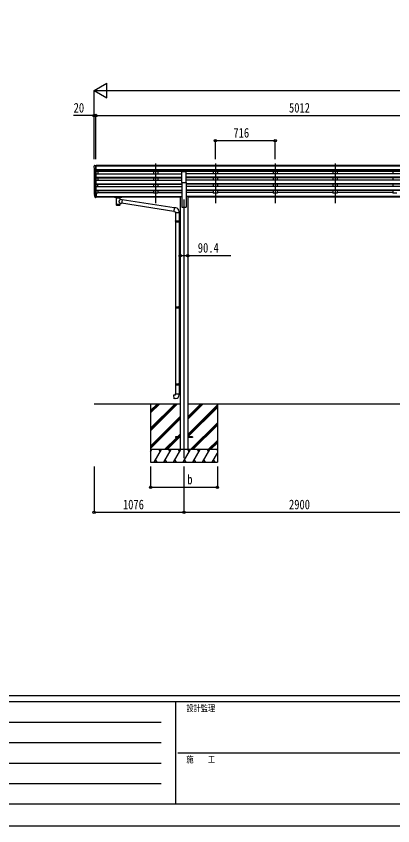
# Model space of a CAD drawing. Units: millimetres, scale not verified. Extents: x -14718 to 14718, y -10395 to 10395.
# Drawn here: x -6476 to -1968, y -10395 to -693 of the extents above; entities that cross this region are included whole.
import ezdxf
from ezdxf.enums import TextEntityAlignment as Align

# ---------------------------------------------------------------- set-up
doc = ezdxf.new("R2010")
doc.units = ezdxf.units.MM
doc.header["$LTSCALE"] = 40
for name, color, linetype in [('0-3_YKK_12', 2, 'Continuous'), ('0-4_YKK_13', 4, 'Continuous'), ('0-5_YKK_A1', 4, 'Continuous'), ('0-6_YKK_D', 6, 'Continuous'), ('0-7_YKK_ZWAK', 7, 'Continuous')]:
    doc.layers.add(name, color=color, linetype=linetype)
doc.styles.add('ＭＳ ゴシック', font='')
doc.styles.get('ＭＳ ゴシック').set_extended_font_data('MS Gothic')

msp = doc.modelspace()

# ---------------------------------------------------------------- linework, layer by layer
at = {"layer": '0-3_YKK_12'}
for p, q in [((-4807.43, -2458.1), (-4807.43, -2935.61)), ((-4807.43, -2458.1), (-4807.43, -2935.61)), ((-4091.43, -2458.1), (-4091.43, -2935.61)), ((-4091.43, -2458.1), (-4091.43, -2935.61)), ((-3375.43, -2458.1), (-3375.43, -2935.61)), ((-3375.43, -2458.1), (-3375.43, -2935.61)), ((-2659.43, -2458.1), (-2659.43, -2935.61)), ((-2659.43, -2458.1), (-2659.43, -2935.61)), ((-4467.43, -2888.93), (-4467.43, -5987.5))]:
    msp.add_line(p, q, dxfattribs=at)
at = {"layer": '0-4_YKK_13'}
for p, q in [((-5545.43, -2491.44), (-5545.43, -2492.07)), ((-5542.9, -2513.25), (-5537.58, -2516.32)), ((-5538.52, -2482.63), (-5542.59, -2488.44)), ((-5535.43, -2482.07), (-5537.76, -2482.21)), ((-5537.43, -2516.58), (-5537.43, -2532.86)), ((-5535.43, -2482.07), (-5516.93, -2482.07)), ((-5523.43, -2555.05), (-5523.43, -2482.07)), ((-5516.93, -2482.07), (-5506.93, -2482.15)), ((-5516.93, -2554.05), (-5516.93, -2482.07)), ((-5506.93, -2483.67), (-5506.93, -2482.15)), ((-5531.05, -2553.24), (-5540.06, -2537.64)), ((-5523.43, -2555.05), (-5528.64, -2554.73)), ((-5516.93, -2554.05), (-5523.43, -2554.05)), ((-4494.93, -2684.49), (-4494.93, -2552.7)), ((-4494.93, -2552.7), (-4439.93, -2552.7)), ((-4439.93, -2684.49), (-4439.93, -2552.7)), ((-4494.93, -2684.49), (-4439.93, -2684.49)), ((-5523.43, -2811.22), (-5523.43, -2866)), ((-5516.93, -2811.22), (-5523.43, -2811.22)), ((-5516.93, -2811.22), (-5516.93, -2865.26)), ((-5542.34, -2825.41), (-5538.46, -2833.36)), ((-5541.73, -2824.04), (-5538.46, -2831.1)), ((-5540.02, -2836.69), (-5539.68, -2841.09)), ((-5539.68, -2841.09), (-5530.87, -2864.64)), ((-5539.07, -2840.53), (-5530.87, -2856.71)), ((-5529.86, -2855.58), (-5537.62, -2840.17)), ((-5523.43, -2856.25), (-5528.56, -2856.25)), ((-5523.43, -2858.06), (-5528.28, -2858.06)), ((-5523.43, -2866), (-5528.28, -2866)), ((-5516.93, -2851.36), (-5523.43, -2851.36)), ((-5516.93, -2856.23), (-5523.43, -2856.23)), ((-5516.93, -2865.26), (-5523.43, -2865.26)), ((-5299.43, -2856.1), (-5299.43, -2861.86)), ((-5299.43, -2856.29), (-5299.43, -2857.83)), ((-5297.43, -2855.44), (-5214.43, -2855.44)), ((-5297.43, -2857.61), (-5214.43, -2857.61)), ((-5297.43, -2862.52), (-5282.93, -2862.52)), ((-5282.93, -2868.17), (-5282.93, -2861.62)), ((-5278.83, -2869.09), (-5278.85, -2954.53)), ((-5233.03, -2887.83), (-5233.03, -2869.09)), ((-5207.81, -2891.74), (-5233.03, -2887.82)), ((-5228.93, -2868.17), (-5228.93, -2861.62)), ((-5228.93, -2862.52), (-5214.43, -2862.52)), ((-5207.81, -2891.74), (-5214.83, -2937)), ((-5212.43, -2856.1), (-5212.43, -2861.86)), ((-4586.82, -2990.14), (-5208.13, -2893.75)), ((-5233.01, -2954.53), (-5233.04, -2933.86)), ((-5233.03, -2934.17), (-5214.83, -2937)), ((-4590.49, -3032.07), (-5214.56, -2935.26)), ((-4565.82, -2990.1), (-4586.66, -2988.28)), ((-4570.74, -3045.84), (-4524.74, -3045.84)), ((-4568.63, -3045.84), (-4568.63, -3146.57)), ((-4526.63, -3045.84), (-4526.63, -3144.01)), ((-4524.74, -3045.84), (-4524.74, -3034.93)), ((-4570.63, -3148.57), (-4569.63, -3146.57)), ((-4570.63, -3148.57), (-4526.63, -3148.57)), ((-4570.63, -3148.57), (-4570.63, -3156.57)), ((-4570.63, -3156.57), (-4526.63, -3156.57)), ((-4570.63, -3156.57), (-4569.63, -3158.57)), ((-4569.63, -3146.57), (-4526.63, -3146.57)), ((-4569.63, -3158.57), (-4526.63, -3158.57)), ((-4568.63, -3158.57), (-4568.63, -4175.25)), ((-4531.11, -3148.57), (-4531.54, -3146.57)), ((-4528.63, -3144.07), (-4512.63, -3143.6)), ((-4528.63, -3146.07), (-4528.63, -3144.07)), ((-4528.63, -3146.07), (-4526.63, -3146.07)), ((-4528.63, -3161.07), (-4528.63, -3159.07)), ((-4528.63, -3161.07), (-4512.63, -3161.54)), ((-4526.63, -3161.13), (-4526.63, -4172.7)), ((-4512.63, -3143.6), (-4512.63, -3161.54)), ((-4570.63, -4177.25), (-4569.63, -4175.25)), ((-4570.63, -4177.25), (-4526.63, -4177.25)), ((-4570.63, -4177.25), (-4570.63, -4185.25)), ((-4570.63, -4185.25), (-4526.63, -4185.25)), ((-4570.63, -4185.25), (-4569.63, -4187.25)), ((-4569.63, -4175.25), (-4526.63, -4175.25)), ((-4569.63, -4187.25), (-4526.63, -4187.25)), ((-4568.63, -4187.25), (-4568.63, -5097.94)), ((-4531.11, -4177.25), (-4531.54, -4175.25)), ((-4528.63, -4172.75), (-4512.63, -4172.28)), ((-4528.63, -4174.75), (-4528.63, -4172.75)), ((-4528.63, -4174.75), (-4526.63, -4174.75)), ((-4528.63, -4189.75), (-4528.63, -4187.75)), ((-4528.63, -4189.75), (-4512.63, -4190.23)), ((-4526.63, -4189.81), (-4526.63, -5095.38)), ((-4512.63, -4172.28), (-4512.63, -4190.23)), ((-4570.63, -5099.94), (-4569.63, -5097.94)), ((-4570.63, -5099.94), (-4526.63, -5099.94)), ((-4570.63, -5099.94), (-4570.63, -5107.94)), ((-4570.63, -5107.94), (-4526.63, -5107.94)), ((-4570.63, -5107.94), (-4569.63, -5109.94)), ((-4569.63, -5097.94), (-4526.63, -5097.94)), ((-4569.63, -5109.94), (-4526.63, -5109.94)), ((-4568.63, -5109.94), (-4568.63, -5219.94)), ((-4531.11, -5099.94), (-4531.54, -5097.94)), ((-4528.63, -5095.44), (-4512.63, -5094.97)), ((-4528.63, -5097.44), (-4528.63, -5095.44)), ((-4528.63, -5097.44), (-4526.63, -5097.44)), ((-4528.63, -5112.44), (-4528.63, -5110.44)), ((-4528.63, -5112.44), (-4512.63, -5112.91)), ((-4526.63, -5112.5), (-4526.63, -5219.94)), ((-4512.63, -5094.97), (-4512.63, -5112.91)), ((-4570.63, -5219.94), (-4524.63, -5219.94)), ((-4570.63, -5229.94), (-4570.63, -5219.94)), ((-4524.63, -5219.94), (-4524.63, -5230.86)), ((-4567.43, -5733), (-4567.43, -5742)), ((-4512.63, -5733), (-4567.43, -5733)), ((-4512.63, -5742), (-4567.43, -5742)), ((-4367.43, -5733), (-4422.23, -5733)), ((-4367.43, -5742), (-4422.23, -5742)), ((-4367.43, -5733), (-4367.43, -5742))]:
    msp.add_line(p, q, dxfattribs=at)
for points in [[(-5299.43, -2856.1), (-5299.39, -2855.91), (-5299.31, -2855.77), (-5299.21, -2855.67), (-5299.11, -2855.61), (-5298.99, -2855.57), (-5298.7, -2855.51), (-5298.21, -2855.46), (-5297.67, -2855.44), (-5297.43, -2855.44)], [(-5299.43, -2861.86), (-5299.39, -2862.05), (-5299.31, -2862.19), (-5299.21, -2862.28), (-5299.11, -2862.34), (-5298.99, -2862.39), (-5298.7, -2862.45), (-5298.21, -2862.5), (-5297.67, -2862.52), (-5297.43, -2862.52)], [(-5214.43, -2855.44), (-5214.08, -2855.44), (-5213.55, -2855.47), (-5213.1, -2855.52), (-5212.8, -2855.59), (-5212.63, -2855.69), (-5212.51, -2855.83), (-5212.44, -2856.01), (-5212.43, -2856.1)], [(-5214.43, -2862.52), (-5214.08, -2862.52), (-5213.55, -2862.49), (-5213.1, -2862.44), (-5212.8, -2862.36), (-5212.63, -2862.27), (-5212.51, -2862.13), (-5212.44, -2861.95), (-5212.43, -2861.86)], [(-4586.66, -2988.28), (-4590.67, -3034.1), (-4570.74, -3035.84), (-4570.74, -3045.84)], [(-4531.11, -3148.57), (-4531.11, -3156.57), (-4531.54, -3158.57)], [(-4528.63, -3159.07), (-4526.63, -3159.07), (-4526.63, -3146.07)], [(-4531.11, -4177.25), (-4531.11, -4185.25), (-4531.54, -4187.25)], [(-4528.63, -4187.75), (-4526.63, -4187.75), (-4526.63, -4174.75)], [(-4531.11, -5099.94), (-4531.11, -5107.94), (-4531.54, -5109.94)], [(-4528.63, -5110.44), (-4526.63, -5110.44), (-4526.63, -5097.44)], [(-4565.71, -5275.69), (-4586.55, -5277.51), (-4590.55, -5231.69), (-4570.63, -5229.94)]]:
    msp.add_lwpolyline(points, dxfattribs=at)
for centre, radius, start, end in [((-5542.43, -2491.44), 3, 93, 180), ((-5343.43, -2492.07), 202, 180, 184.94904), ((-5538.53, -2508.88), 6.18, 185.7035, 224.99897), ((-5537.7, -2483.21), 1, 93.5, 145), ((-5537.73, -2516.58), 0.3, 0, 60), ((-5537.46, -2536.14), 3, 94.7167, 210), ((-5537.73, -2532.86), 0.3, 274.7167, 0), ((-5528.46, -2551.74), 3, 210, 266.5), ((-5514.25, -2816.3), 29.53, 186.50806, 197.98144), ((-5512.84, -2814.54), 30.41, 187.1552, 198.19734), ((-4569.74, -3034.93), 45, 0, 85), ((-4569.63, -5230.86), 45, 275, 0)]:
    msp.add_arc(centre, radius, start, end, dxfattribs=at)
for centre, major_axis, ratio, start_param, end_param in [((-5454.78, -2816.73), (-89.06, 1.43), 0.57596, 6.1962358, 6.3678173), ((-5455.57, -2810.05), (87.93, 4.42), 0.541684, 3.0659337, 3.2228513), ((-5538.72, -2836.69), (1.3, 0), 0.90356, 1.3700892, 3.347195), ((-5452.8, -2820.5), (-89.07, 0), 0.90356, 0.2056023, 0.2515348), ((-5453.51, -2816.63), (-88.05, 0), 0.90356, 0.2662965, 0.3003836), ((-5528.28, -2855.35), (-3, 0), 0.90356, 0.5235988, 1.5707963), ((-5528.28, -2863.29), (3, 0), 0.90356, 3.6651914, 4.712389), ((-5528.56, -2854.9), (-1.5, 0), 0.90356, 0.5235988, 1.5707963), ((-5297.43, -2857.83), (2, 0), 0.109601, 1.5707963, 3.1415927), ((-5255.93, -2868.08), (27.06, 0), 0.069685, 3.1415927, 6.2831853), ((-5255.93, -2861.62), (27, 0), 0.070066, 6.2831853, 9.424778), ((-5255.93, -2914.37), (-22.81, -26.62), 0.234429, 1.6855472, 3.1268519), ((-5244.93, -2865.6), (16, 0), 0.361356, 6.2636979, 6.2831853), ((-5214.43, -2857.83), (2, 0), 0.109601, 0, 1.5707963), ((-5255.93, -2954.53), (22.92, 0), 0.101955, 3.1415499, 6.2833984), ((-5255.93, -2942.09), (22.91, 0), 0.122865, 3.1415927, 6.2831853), ((-5253.38, -2911.73), (20.32, -22.25), 0.045535, 0.0389954, 1.3075346)]:
    msp.add_ellipse(centre, major_axis=major_axis, ratio=ratio, start_param=start_param, end_param=end_param, dxfattribs=at)
at = {"layer": '0-5_YKK_A1'}
for p, q in [((-5543.43, -2512.64), (-5543.43, -2810.86)), ((-527.93, -2483.67), (-5516.93, -2483.67)), ((-527.93, -2488.89), (-5516.93, -2488.89)), ((-5538.46, -2540.41), (-5538.46, -2837.57)), ((-5529.43, -2554.58), (-5529.44, -2856)), ((-5523.43, -2555.05), (-5523.43, -2811.22)), ((-5523.43, -2581.86), (-4494.93, -2581.86)), ((-517.93, -2532.42), (-5516.93, -2532.42)), ((-517.93, -2550.27), (-5516.93, -2550.27)), ((-4494.93, -2553.52), (-5516.93, -2553.52)), ((-5498.43, -2553.52), (-5498.43, -2581.86)), ((-4832.43, -2553.52), (-4832.43, -2581.86)), ((-4782.43, -2553.52), (-4782.43, -2581.86)), ((-1594.93, -2553.52), (-4439.93, -2553.52)), ((-1594.93, -2581.86), (-4439.93, -2581.86)), ((-4116.43, -2553.52), (-4116.43, -2581.86)), ((-4066.43, -2553.52), (-4066.43, -2581.86)), ((-3400.43, -2553.52), (-3400.43, -2581.86)), ((-3350.43, -2553.52), (-3350.43, -2581.86)), ((-2684.43, -2553.52), (-2684.43, -2581.86)), ((-2634.43, -2553.52), (-2634.43, -2581.86)), ((-1968.43, -2553.52), (-1968.43, -2581.86)), ((-5523.43, -2623.74), (-4494.93, -2623.74)), ((-5523.43, -2625.24), (-4494.93, -2625.24)), ((-5523.43, -2629.56), (-4494.93, -2629.56)), ((-5523.43, -2658.3), (-4494.93, -2658.3)), ((-5523.43, -2700.18), (-4494.93, -2700.18)), ((-5523.43, -2701.67), (-4494.93, -2701.67)), ((-5523.43, -2705.99), (-4494.93, -2705.99)), ((-5498.43, -2629.56), (-5498.43, -2658.3)), ((-5498.43, -2734.74), (-5498.43, -2705.99)), ((-4832.43, -2629.56), (-4832.43, -2658.3)), ((-4832.43, -2705.99), (-4832.43, -2734.74)), ((-4782.43, -2629.56), (-4782.43, -2658.3)), ((-4782.43, -2705.99), (-4782.43, -2734.74)), ((-4494.93, -2684.49), (-4494.93, -2982.5)), ((-1594.93, -2623.74), (-4439.93, -2623.74)), ((-1594.93, -2625.24), (-4439.93, -2625.24)), ((-1594.93, -2629.56), (-4439.93, -2629.56)), ((-1594.93, -2658.3), (-4439.93, -2658.3)), ((-4439.93, -2684.49), (-4439.93, -2982.5)), ((-1594.93, -2700.18), (-4439.93, -2700.18)), ((-1594.93, -2701.67), (-4439.93, -2701.67)), ((-1594.93, -2705.99), (-4439.93, -2705.99)), ((-4116.43, -2629.56), (-4116.43, -2658.3)), ((-4116.43, -2705.99), (-4116.43, -2734.74)), ((-4066.43, -2629.56), (-4066.43, -2658.3)), ((-4066.43, -2705.99), (-4066.43, -2734.74)), ((-3400.43, -2629.56), (-3400.43, -2658.3)), ((-3400.43, -2705.99), (-3400.43, -2734.74)), ((-3350.43, -2629.56), (-3350.43, -2658.3)), ((-3350.43, -2705.99), (-3350.43, -2734.74)), ((-2684.43, -2629.56), (-2684.43, -2658.3)), ((-2684.43, -2705.99), (-2684.43, -2734.74)), ((-2634.43, -2629.56), (-2634.43, -2658.3)), ((-2634.43, -2705.99), (-2634.43, -2734.74)), ((-1968.43, -2629.56), (-1968.43, -2658.3)), ((-1968.43, -2705.99), (-1968.43, -2734.74)), ((-5523.43, -2734.74), (-4494.93, -2734.74)), ((-5523.43, -2776.62), (-4494.93, -2776.62)), ((-5523.43, -2778.11), (-4494.93, -2778.11)), ((-5523.43, -2782.43), (-4494.93, -2782.43)), ((-5498.43, -2811.86), (-5516.93, -2811.86)), ((-5498.43, -2782.43), (-5498.43, -2811.86)), ((-5498.43, -2806.91), (-4832.43, -2806.91)), ((-4832.43, -2782.43), (-4832.43, -2811.86)), ((-4782.43, -2811.86), (-4832.43, -2811.86)), ((-4782.43, -2782.43), (-4782.43, -2811.86)), ((-4782.43, -2806.91), (-4494.93, -2806.91)), ((-1594.93, -2734.74), (-4439.93, -2734.74)), ((-1594.93, -2776.62), (-4439.93, -2776.62)), ((-1594.93, -2778.11), (-4439.93, -2778.11)), ((-1594.93, -2782.43), (-4439.93, -2782.43)), ((-4116.43, -2806.91), (-4439.93, -2806.91)), ((-4116.43, -2782.43), (-4116.43, -2811.86)), ((-4066.43, -2811.86), (-4116.43, -2811.86)), ((-4066.43, -2782.43), (-4066.43, -2811.86)), ((-3400.43, -2806.91), (-4066.43, -2806.91)), ((-3400.43, -2782.43), (-3400.43, -2811.86)), ((-3350.43, -2811.86), (-3400.43, -2811.86)), ((-3350.43, -2782.43), (-3350.43, -2811.86)), ((-2684.43, -2806.91), (-3350.43, -2806.91)), ((-2684.43, -2782.43), (-2684.43, -2811.86)), ((-2634.43, -2811.86), (-2684.43, -2811.86)), ((-2634.43, -2782.43), (-2634.43, -2811.86)), ((-1968.43, -2806.91), (-2634.43, -2806.91)), ((-1968.43, -2782.43), (-1968.43, -2811.86)), ((-1918.43, -2811.86), (-1968.43, -2811.86)), ((-5516.93, -2853.93), (-4512.63, -2853.93)), ((-5516.93, -2855.32), (-4512.63, -2855.32)), ((-5282.93, -2863.01), (-5516.93, -2863.01)), ((-4512.63, -2863.01), (-5228.93, -2863.01)), ((-4512.63, -2853.5), (-4512.63, -5887.5)), ((-4512.63, -2853.5), (-4494.93, -2853.5)), ((-4422.23, -2853.5), (-4439.93, -2853.5)), ((-4422.23, -2853.5), (-4422.23, -5887.5)), ((-1612.63, -2853.93), (-4422.23, -2853.93)), ((-1612.63, -2855.32), (-4422.23, -2855.32)), ((-1612.63, -2863.01), (-4422.23, -2863.01)), ((-4494.93, -2982.5), (-4439.93, -2982.5)), ((-5543.43, -5337.5), (-4512.63, -5337.5)), ((-4867.43, -5337.5), (-4867.43, -6037.5)), ((-4867.43, -5631.68), (-4573.25, -5337.5)), ((-4867.43, -5645.82), (-4559.11, -5337.5)), ((-4867.43, -5659.96), (-4544.97, -5337.5)), ((-4867.43, -5447.83), (-4757.1, -5337.5)), ((-4867.43, -5433.69), (-4771.24, -5337.5)), ((-4867.43, -5419.55), (-4785.38, -5337.5)), ((-4422.23, -5337.5), (-1612.63, -5337.5)), ((-4422.23, -5523.13), (-4236.6, -5337.5)), ((-4422.23, -5508.99), (-4250.74, -5337.5)), ((-4422.23, -5494.85), (-4264.88, -5337.5)), ((-4422.23, -5706.98), (-4067.43, -5352.18)), ((-4422.23, -5721.12), (-4067.43, -5366.32)), ((-4419.97, -5733), (-4067.43, -5380.46)), ((-4067.43, -5337.5), (-4067.43, -6037.5)), ((-4867.43, -5843.81), (-4512.63, -5489.01)), ((-4867.43, -5857.95), (-4512.63, -5503.15)), ((-4867.43, -5872.09), (-4512.63, -5517.29)), ((-4390.62, -5887.5), (-4067.43, -5564.31)), ((-4376.48, -5887.5), (-4067.43, -5578.45)), ((-4362.34, -5887.5), (-4067.43, -5592.59)), ((-4544.49, -5733), (-4512.63, -5701.14)), ((-4530.35, -5733), (-4512.63, -5715.28)), ((-4698.99, -5887.5), (-4553.49, -5742)), ((-4684.85, -5887.5), (-4539.35, -5742)), ((-4670.7, -5887.5), (-4525.2, -5742)), ((-4516.2, -5733), (-4512.63, -5729.43)), ((-4178.49, -5887.5), (-4067.43, -5776.44)), ((-4164.35, -5887.5), (-4067.43, -5790.58)), ((-4150.2, -5887.5), (-4067.43, -5804.73)), ((-4067.43, -5887.5), (-4867.43, -5887.5)), ((-4867.43, -5915), (-4851.55, -5887.5)), ((-4822.68, -6037.5), (-4736.08, -5887.5)), ((-4751.08, -5913.48), (-4766.08, -5887.5)), ((-4707.21, -6037.5), (-4620.61, -5887.5)), ((-4635.61, -5913.48), (-4650.61, -5887.5)), ((-4591.74, -6037.5), (-4505.14, -5887.5)), ((-4520.14, -5913.48), (-4535.14, -5887.5)), ((-4476.27, -6037.5), (-4389.67, -5887.5)), ((-4404.67, -5913.48), (-4419.67, -5887.5)), ((-4360.8, -6037.5), (-4274.2, -5887.5)), ((-4289.2, -5913.48), (-4304.2, -5887.5)), ((-4245.33, -6037.5), (-4158.73, -5887.5)), ((-4188.73, -5887.5), (-4173.73, -5913.48)), ((-4073.26, -5887.5), (-4067.43, -5897.6)), ((-4807.69, -6011.52), (-4792.69, -6037.5)), ((-4692.22, -6011.52), (-4677.22, -6037.5)), ((-4576.74, -6011.52), (-4561.74, -6037.5)), ((-4461.27, -6011.52), (-4446.28, -6037.5)), ((-4345.8, -6011.52), (-4330.81, -6037.5)), ((-4230.33, -6011.52), (-4215.34, -6037.5)), ((-4129.86, -6037.5), (-4067.43, -5929.36)), ((-4114.87, -6011.52), (-4099.87, -6037.5)), ((-4867.43, -6037.5), (-4067.43, -6037.5))]:
    msp.add_line(p, q, dxfattribs=at)
at = {"layer": '0-6_YKK_D'}
for p, q in [((-5543.43, -1583.67), (-5391.88, -1496.17)), ((-5391.88, -1671.17), (-5391.88, -1496.17)), ((-5543.43, -2408.1), (-5543.43, -1582.67)), ((-5543.43, -1583.67), (-5391.88, -1671.17)), ((-5543.43, -1583.67), (-5240.32, -1583.67)), ((-5368.43, -1583.67), (5061.57, -1583.67)), ((-5543.43, -2408.1), (-5543.43, -1882.67)), ((-5523.43, -2408.1), (-5523.43, -1882.67)), ((-5523.43, -2408.1), (-5523.43, -1882.67)), ((-5523.43, -1883.67), (-511.43, -1883.67)), ((-4091.43, -2408.1), (-4091.43, -2182.67)), ((-4091.43, -2183.67), (-3375.43, -2183.67)), ((-3375.43, -2408.1), (-3375.43, -2182.67)), ((-4512.63, -3578.85), (-4512.63, -3561.05)), ((-4422.23, -3579.73), (-4422.23, -3561.05)), ((-5543.43, -6087.5), (-5543.43, -6638.5)), ((-4867.43, -6087.5), (-4867.43, -6338.5)), ((-4467.43, -6087.5), (-4467.43, -6638.5)), ((-4467.43, -6087.5), (-4467.43, -6638.5)), ((-4067.43, -6087.5), (-4067.43, -6338.5)), ((-4867.43, -6337.5), (-4067.43, -6337.5)), ((-5543.43, -6637.5), (-4467.43, -6637.5)), ((-4467.43, -6637.5), (-1567.43, -6637.5))]:
    msp.add_line(p, q, dxfattribs=at)
for points in [[(-5523.43, -1883.67), (-5543.43, -1883.67), (-5789.73, -1883.67)], [(-4512.63, -3562.05), (-4422.23, -3562.05), (-3906.43, -3562.05)]]:
    msp.add_lwpolyline(points, dxfattribs=at)
for centre in [(-5543.43, -1883.67), (-5523.43, -1883.67), (-5523.43, -1883.67), (-4091.43, -2183.67), (-3375.43, -2183.67), (-4512.63, -3562.05), (-4422.23, -3562.05), (-4867.43, -6337.5), (-4067.43, -6337.5), (-5543.43, -6637.5), (-4467.43, -6637.5), (-4467.43, -6637.5)]:
    msp.add_circle(centre, 14.88, dxfattribs=at)
at = {"layer": '0-7_YKK_ZWAK'}
for p, q in [((13632.57, -8837.5), (-13667.43, -8837.5)), ((-4567.43, -8907.5), (-13667.43, -8907.5)), ((-4567.43, -8907.5), (-4567.43, -10132.5)), ((-17.43, -8907.5), (-4567.43, -8907.5)), ((-13518.68, -9152.5), (-4742.43, -9152.5)), ((-13518.68, -9397.5), (-4742.43, -9397.5)), ((-4541.18, -9520), (-17.43, -9520)), ((-13518.68, -9642.5), (-4742.43, -9642.5)), ((-13518.68, -9887.5), (-4742.43, -9887.5)), ((-13667.43, -10132.5), (-4567.43, -10132.5)), ((-4567.43, -10132.5), (-17.43, -10132.5))]:
    msp.add_line(p, q, dxfattribs=at)
msp.add_lwpolyline([(-14717.5, -10395), (14717.5, -10395), (14717.5, 10395), (-14717.5, 10395)], close=True, dxfattribs=at)

# ---------------------------------------------------------------- texts
at = {"layer": '0-6_YKK_D', "style": 'ＭＳ ゴシック', "width": 0.8}
for s, p in [('20', (-5788.73, -1882.67)), ('5012', (-3210.63, -1882.67)), ('716', (-3876.23, -2182.67)), ('90.4', (-4302.23, -3561.05)), ('b', (-4428.13, -6336.5)), ('1076', (-5198.63, -6636.5)), ('2900', (-3210.63, -6636.5))]:
    msp.add_text(s, height=115.5, dxfattribs=at).set_placement(p, align=Align.BOTTOM_LEFT)
at = {"layer": '0-7_YKK_ZWAK', "style": 'ＭＳ ゴシック', "width": 0.8}
for s, p in [('設計監理', (-4439.1, -9047.5)), ('施\u3000\u3000工', (-4439.1, -9660))]:
    msp.add_text(s, height=76.98, dxfattribs=at).set_placement(p, align=Align.BOTTOM_LEFT)

doc.saveas('drawing.dxf')
